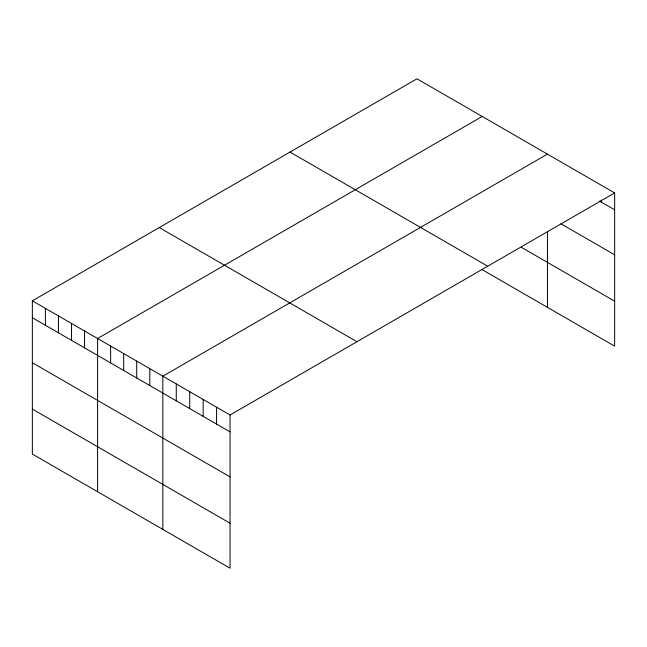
<?xml version="1.0" encoding="UTF-8"?>
<svg xmlns="http://www.w3.org/2000/svg" width="647" height="647" viewBox="0 0 647 647"><rect width="100%" height="100%" fill="white"/><g stroke="black" fill="none" stroke-linecap="round" stroke-linejoin="round"><path stroke-width="0.97" d="M32.35 300.847L230.041 414.986L230.041 568.203L32.35 454.073L32.35 300.847L416.959 78.797L614.65 192.927L614.65 346.153L482.201 269.678M482.201 116.46L97.584 338.51L97.584 491.736M547.435 154.123L162.826 376.182L162.826 529.4M230.041 414.986L614.65 192.927M599.526 201.088L614.65 209.822M560.876 223.765L614.65 254.805M521.345 247.291L614.65 301.162M290.042 152.077L487.725 266.208M159.275 227.574L356.958 341.705M32.35 317.742L230.041 431.873M32.35 362.732L230.041 476.863M32.35 409.082L230.041 523.213M601.209 200.069L601.209 202.058M547.435 231.456L547.435 307.341M216.591 407.222L216.591 424.108M203.15 399.458L203.15 416.353M189.708 391.702L189.708 408.589M176.267 383.938L176.267 400.833M149.772 368.644L149.772 385.531M136.727 361.115L136.727 378.002M123.682 353.577L123.682 370.472M110.637 346.048L110.637 362.935M84.539 330.981L84.539 347.868M71.493 323.451L71.493 340.338M58.448 315.914L58.448 332.809M45.395 308.384L45.395 325.271"/></g></svg>
